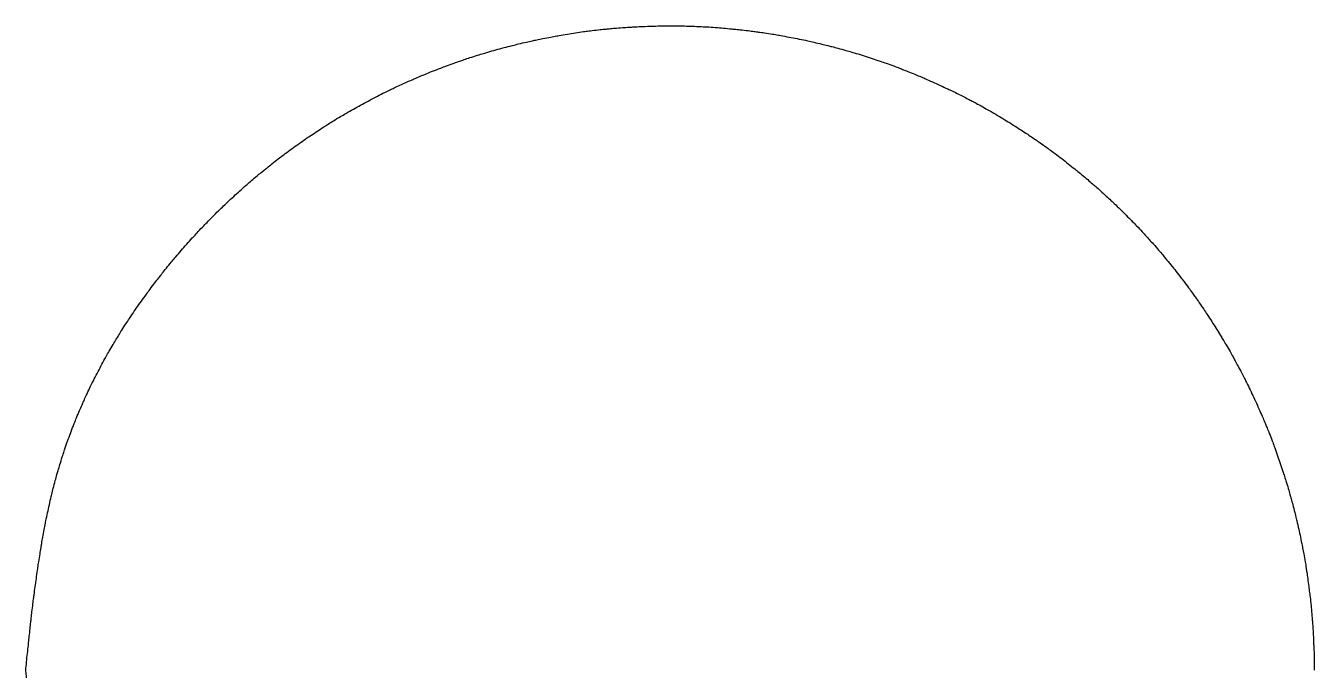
# Model space of a CAD drawing. Extents: x -49 to 228, y 26 to 250.
# Drawn here: x 201.673 to 204.669, y 154.875 to 156.373 of the extents above; entities that cross this region are included whole.
import ezdxf

# ---------------------------------------------------------------- set-up
doc = ezdxf.new("R2010")
doc.units = 0
doc.layers.add('Ebene_1', color=7, linetype='CONTINUOUS')

msp = doc.modelspace()

# ---------------------------------------------------------------- linework, layer by layer
at = {"layer": 'Ebene_1', "color": 1}
msp.add_line((201.67749, 154.836372), (201.673389, 154.875213), dxfattribs=at)
for points in [[(202.970609, 156.359737), (202.972461, 156.359991), (202.974366, 156.360266), (202.976245, 156.360531)], [(202.976245, 156.360531), (202.980928, 156.36106), (202.985637, 156.361854), (202.990347, 156.362383)], [(202.990347, 156.362383), (202.996459, 156.363177), (203.002571, 156.36397), (203.008682, 156.364499)], [(203.008682, 156.364499), (203.013392, 156.365029), (203.018102, 156.365558), (203.022811, 156.365822)], [(203.022811, 156.365822), (203.026118, 156.366087), (203.029426, 156.366352), (203.032733, 156.366881)], [(203.032733, 156.366881), (203.037469, 156.36741), (203.042179, 156.367939), (203.046915, 156.368204)], [(203.046915, 156.368204), (203.053027, 156.368733), (203.059165, 156.368997), (203.065303, 156.369527)], [(203.065303, 156.369527), (203.070039, 156.369791), (203.074749, 156.370056), (203.079485, 156.37032)], [(203.079485, 156.37032), (203.081337, 156.370437), (203.083268, 156.370548), (203.085147, 156.370585)], [(203.085147, 156.370585), (203.091523, 156.370849), (203.097926, 156.371379), (203.104329, 156.371643)], [(203.104329, 156.371643), (203.110732, 156.371908), (203.117135, 156.372172), (203.123512, 156.372437)], [(203.123512, 156.372437), (203.129888, 156.37263), (203.136291, 156.372702), (203.142694, 156.372966)], [(203.142694, 156.372966), (203.144546, 156.373003), (203.146477, 156.373038), (203.148356, 156.373067)], [(203.148356, 156.373067), (203.153092, 156.373143), (203.157802, 156.373196), (203.162538, 156.373255)], [(203.162538, 156.373255), (203.168676, 156.373331), (203.174841, 156.373416), (203.180979, 156.373355)], [(203.180979, 156.373355), (203.185715, 156.37331), (203.190478, 156.373175), (203.195214, 156.373091)], [(203.195214, 156.373091), (203.198521, 156.373016), (203.201855, 156.372956), (203.205162, 156.372911)], [(203.205162, 156.372911), (203.209898, 156.372844), (203.214634, 156.37281), (203.219344, 156.37268)], [(203.219344, 156.37268), (203.225482, 156.372508), (203.231647, 156.372151), (203.237785, 156.371887)], [(203.237785, 156.371887), (203.242521, 156.371643), (203.247257, 156.371357), (203.251967, 156.371093)], [(203.251967, 156.371093), (203.253819, 156.370992), (203.25575, 156.370889), (203.257629, 156.370828)], [(203.257629, 156.370828), (203.264005, 156.370564), (203.270382, 156.370035), (203.276758, 156.369505)], [(203.276758, 156.369505), (203.283135, 156.368976), (203.289511, 156.368447), (203.295888, 156.367918)], [(203.295888, 156.367918), (203.302264, 156.367389), (203.308641, 156.36686), (203.315017, 156.366066)], [(203.315017, 156.366066), (203.316869, 156.365883), (203.318774, 156.365801), (203.320653, 156.365537)], [(203.320653, 156.365537), (203.325362, 156.365007), (203.330045, 156.364478), (203.334755, 156.364214)], [(203.334755, 156.364214), (203.340867, 156.363685), (203.346979, 156.362891), (203.353091, 156.362097)], [(203.353091, 156.362097), (203.3578, 156.361568), (203.36251, 156.360774), (203.367219, 156.360245)], [(203.367219, 156.360245), (203.3705, 156.359716), (203.373807, 156.359451), (203.377088, 156.358922)], [(202.805138, 156.327669), (202.809795, 156.328728), (202.814478, 156.330051), (202.819161, 156.331162)], [(202.819161, 156.331162), (202.82522, 156.332749), (202.831279, 156.334205), (202.837391, 156.335581)], [(202.837391, 156.335581), (202.842101, 156.336639), (202.84681, 156.337697), (202.85152, 156.338597)], [(202.85152, 156.338597), (202.854801, 156.339391), (202.858108, 156.33992), (202.861389, 156.340713)], [(202.861389, 156.340713), (202.866072, 156.341772), (202.870755, 156.34283), (202.875465, 156.343756)], [(202.875465, 156.343756), (202.881603, 156.345079), (202.887741, 156.346137), (202.893906, 156.347222)], [(202.893906, 156.347222), (202.898642, 156.348016), (202.903352, 156.34881), (202.908088, 156.349868)], [(202.908088, 156.349868), (202.90994, 156.350133), (202.911871, 156.350662), (202.913776, 156.350926)], [(202.913776, 156.350926), (202.920073, 156.351985), (202.926371, 156.353043), (202.932694, 156.354128)], [(202.932694, 156.354128), (202.938991, 156.355186), (202.945315, 156.356244), (202.951638, 156.357065)], [(202.951638, 156.357065), (202.957962, 156.358123), (202.964285, 156.358917), (202.970609, 156.359737)], [(203.377088, 156.358922), (203.381771, 156.358393), (203.386481, 156.357599), (203.391164, 156.35707)], [(203.391164, 156.35707), (203.39725, 156.356276), (203.403308, 156.355218), (203.409394, 156.354133)], [(203.409394, 156.354133), (203.414077, 156.353339), (203.418734, 156.352546), (203.423417, 156.351752)], [(203.423417, 156.351752), (203.425269, 156.351487), (203.427147, 156.351223), (203.429026, 156.350694)], [(203.429026, 156.350694), (203.435402, 156.349635), (203.441779, 156.348312), (203.448155, 156.347254)], [(203.448155, 156.347254), (203.454532, 156.345931), (203.460882, 156.344873), (203.467232, 156.34355)], [(203.467232, 156.34355), (203.473582, 156.342227), (203.479932, 156.340904), (203.486255, 156.339581)], [(203.486255, 156.339581), (203.488107, 156.339052), (203.490012, 156.338787), (203.491891, 156.338258)], [(203.491891, 156.338258), (203.496601, 156.3372), (203.501284, 156.336141), (203.505967, 156.335136)], [(203.505967, 156.335136), (203.512079, 156.333813), (203.518164, 156.332411), (203.524223, 156.330929)], [(203.524223, 156.330929), (203.52888, 156.329871), (203.533536, 156.328548), (203.538193, 156.327331)], [(202.706078, 156.299306), (202.712005, 156.301158), (202.717985, 156.30309), (202.723964, 156.304942)], [(202.723964, 156.304942), (202.728568, 156.306265), (202.733172, 156.307773), (202.737776, 156.309149)], [(202.737776, 156.309149), (202.739628, 156.309678), (202.741453, 156.310207), (202.743305, 156.310736)], [(202.743305, 156.310736), (202.749523, 156.312588), (202.755741, 156.314414), (202.761958, 156.316187)], [(202.761958, 156.316187), (202.768203, 156.318039), (202.774447, 156.319706), (202.780717, 156.321399)], [(202.780717, 156.321399), (202.786988, 156.322986), (202.793259, 156.324733), (202.799529, 156.326347)], [(202.799529, 156.326347), (202.801381, 156.326876), (202.80326, 156.327405), (202.805138, 156.327669)], [(203.538193, 156.327331), (203.541447, 156.326537), (203.544702, 156.325743), (203.547956, 156.32495)], [(203.547956, 156.32495), (203.552613, 156.323891), (203.55727, 156.322568), (203.561926, 156.321404)], [(203.561926, 156.321404), (203.567959, 156.319817), (203.573965, 156.318017), (203.579971, 156.316271)], [(203.579971, 156.316271), (203.584575, 156.314948), (203.589205, 156.313599), (203.593808, 156.312223)], [(203.593808, 156.312223), (203.595661, 156.311694), (203.597486, 156.311165), (203.599312, 156.310636)], [(203.599312, 156.310636), (203.60553, 156.308784), (203.611747, 156.306879), (203.617965, 156.304947)], [(203.617965, 156.304947), (203.624156, 156.303095), (203.630321, 156.301031), (203.636512, 156.29902)], [(202.614638, 156.265969), (202.620671, 156.26835), (202.62673, 156.270731), (202.632789, 156.273059)], [(202.632789, 156.273059), (202.634641, 156.273853), (202.636387, 156.274382), (202.63816, 156.275176)], [(202.63816, 156.275176), (202.642658, 156.276764), (202.647156, 156.278589), (202.651654, 156.280283)], [(202.651654, 156.280283), (202.657501, 156.282399), (202.663348, 156.284701), (202.669248, 156.286791)], [(202.669248, 156.286791), (202.673773, 156.288379), (202.678324, 156.289887), (202.682848, 156.291422)], [(202.682848, 156.291422), (202.68605, 156.29248), (202.689225, 156.293538), (202.6924, 156.294676)], [(202.6924, 156.294676), (202.69695, 156.296263), (202.701501, 156.297798), (202.706078, 156.299306)], [(203.636512, 156.29902), (203.642677, 156.296904), (203.648815, 156.294946), (203.654954, 156.292882)], [(203.654954, 156.292882), (203.656806, 156.292353), (203.658605, 156.291559), (203.660404, 156.29103)], [(203.660404, 156.29103), (203.664955, 156.289442), (203.669506, 156.287881), (203.67403, 156.286294)], [(203.67403, 156.286294), (203.67993, 156.284177), (203.685857, 156.282193), (203.691704, 156.279997)], [(203.691704, 156.279997), (203.696202, 156.278409), (203.700674, 156.276531), (203.705145, 156.274785)], [(203.705145, 156.274785), (203.708267, 156.273462), (203.711416, 156.272403), (203.714564, 156.271133)], [(203.714564, 156.271133), (203.719062, 156.269281), (203.723534, 156.267694), (203.728005, 156.265921)], [(202.543095, 156.235224), (202.548757, 156.23787), (202.554446, 156.240357), (202.560161, 156.242871)], [(202.560161, 156.242871), (202.564553, 156.244723), (202.568945, 156.246733), (202.573337, 156.248665)], [(202.573337, 156.248665), (202.575189, 156.249459), (202.576856, 156.250252), (202.578629, 156.251046)], [(202.578629, 156.251046), (202.584582, 156.253692), (202.590588, 156.256126), (202.596594, 156.258613)], [(202.596594, 156.258613), (202.6026, 156.260994), (202.608606, 156.263561), (202.614638, 156.265969)], [(203.728005, 156.265921), (203.7338, 156.26354), (203.739567, 156.261185), (203.745309, 156.258777)], [(203.745309, 156.258777), (203.749754, 156.256925), (203.754172, 156.255073), (203.758591, 156.253195)], [(203.758591, 156.253195), (203.760443, 156.252401), (203.762136, 156.251607), (203.763909, 156.250813)], [(203.763909, 156.250813), (203.769862, 156.248167), (203.775789, 156.245627), (203.781716, 156.242982)], [(203.781716, 156.242982), (203.787642, 156.240336), (203.793542, 156.237664), (203.799443, 156.234938)], [(202.49129, 156.209956), (202.49682, 156.212814), (202.502376, 156.215698), (202.507958, 156.218449)], [(202.507958, 156.218449), (202.512271, 156.220566), (202.516637, 156.22263), (202.521002, 156.224694)], [(202.521002, 156.224694), (202.524045, 156.226017), (202.527088, 156.227578), (202.530104, 156.229033)], [(202.530104, 156.229033), (202.534417, 156.231149), (202.53873, 156.233187), (202.543095, 156.235224)], [(203.799443, 156.234938), (203.805343, 156.232213), (203.81119, 156.229435), (203.817037, 156.226657)], [(203.817037, 156.226657), (203.81889, 156.225863), (203.820503, 156.225069), (203.82225, 156.224276)], [(203.82225, 156.224276), (203.826589, 156.222159), (203.830902, 156.220095), (203.835241, 156.218005)], [(203.835241, 156.218005), (203.84085, 156.21528), (203.846486, 156.212555), (203.852042, 156.209697)], [(202.422392, 156.172465), (202.428001, 156.175719), (202.433637, 156.178921), (202.439299, 156.182069)], [(202.439299, 156.182069), (202.444961, 156.185218), (202.450623, 156.188366), (202.456312, 156.191462)], [(202.456312, 156.191462), (202.462, 156.194558), (202.467715, 156.197627), (202.473457, 156.200669)], [(202.473457, 156.200669), (202.475044, 156.201463), (202.476843, 156.202522), (202.478537, 156.203342)], [(202.478537, 156.203342), (202.48277, 156.205458), (202.48703, 156.20776), (202.49129, 156.209956)], [(203.852042, 156.209697), (203.856328, 156.20758), (203.860561, 156.205252), (203.864795, 156.203003)], [(203.864795, 156.203003), (203.867758, 156.201416), (203.870748, 156.199855), (203.873711, 156.198294)], [(203.873711, 156.198294), (203.877971, 156.196177), (203.882231, 156.193822), (203.886464, 156.191547)], [(203.886464, 156.191547), (203.891967, 156.188583), (203.897391, 156.185514), (203.902842, 156.182445)], [(203.902842, 156.182445), (203.907022, 156.180064), (203.911203, 156.177709), (203.915383, 156.175328)], [(202.376752, 156.144975), (202.3808, 156.147621), (202.384848, 156.150134), (202.388949, 156.152648)], [(202.388949, 156.152648), (202.394267, 156.155928), (202.399638, 156.159103), (202.405009, 156.162278)], [(202.405009, 156.162278), (202.409137, 156.16466), (202.413264, 156.167173), (202.417418, 156.169581)], [(202.417418, 156.169581), (202.419006, 156.170639), (202.420725, 156.171433), (202.422392, 156.172465)], [(203.915383, 156.175328), (203.916971, 156.174269), (203.918717, 156.173476), (203.920384, 156.17247)], [(203.920384, 156.17247), (203.925993, 156.169216), (203.931602, 156.165935), (203.937158, 156.162628)], [(203.937158, 156.162628), (203.942741, 156.159294), (203.948271, 156.155934), (203.953827, 156.152547)], [(203.953827, 156.152547), (203.959357, 156.14916), (203.96486, 156.145747), (203.970363, 156.142281)], [(202.32865, 156.11341), (202.332619, 156.116109), (202.336588, 156.118807), (202.340557, 156.12148)], [(202.340557, 156.12148), (202.345716, 156.124972), (202.350902, 156.128438), (202.356114, 156.131851)], [(202.356114, 156.131851), (202.360136, 156.134497), (202.364184, 156.137011), (202.368232, 156.139577)], [(202.368232, 156.139577), (202.371063, 156.141429), (202.373921, 156.143176), (202.376752, 156.144975)], [(203.970363, 156.142281), (203.971951, 156.141223), (203.973618, 156.140165), (203.975232, 156.139186)], [(203.975232, 156.139186), (203.97928, 156.13654), (203.983302, 156.134), (203.98735, 156.131407)], [(203.98735, 156.131407), (203.992588, 156.128047), (203.997854, 156.124686), (204.00304, 156.121194)], [(204.00304, 156.121194), (204.007035, 156.118495), (204.010977, 156.115744), (204.014946, 156.113018)], [(202.292217, 156.087692), (202.297456, 156.091502), (202.302721, 156.095259), (202.307986, 156.099017)], [(202.307986, 156.099017), (202.313278, 156.102747), (202.31857, 156.106478), (202.323914, 156.110156)], [(202.323914, 156.110156), (202.325502, 156.111214), (202.327063, 156.112272), (202.32865, 156.11341)], [(204.014946, 156.113018), (204.017724, 156.111166), (204.020502, 156.109182), (204.02328, 156.107303)], [(204.02328, 156.107303), (204.027249, 156.104578), (204.031244, 156.101879), (204.035186, 156.099128)], [(204.035186, 156.099128), (204.040293, 156.095529), (204.045346, 156.091852), (204.050373, 156.088174)], [(202.245651, 156.052582), (202.250519, 156.056472), (202.25552, 156.060202), (202.260494, 156.063986)], [(202.260494, 156.063986), (202.26433, 156.066896), (202.26814, 156.06978), (202.27195, 156.072691)], [(202.27195, 156.072691), (202.273538, 156.073749), (202.275019, 156.075072), (202.276554, 156.076157)], [(202.276554, 156.076157), (202.28174, 156.080046), (202.286952, 156.083882), (202.292217, 156.087692)], [(204.050373, 156.088174), (204.054236, 156.085343), (204.058126, 156.082485), (204.061989, 156.079628)], [(204.061989, 156.079628), (204.063576, 156.07857), (204.065084, 156.077247), (204.066619, 156.076188)], [(204.066619, 156.076188), (204.071805, 156.072325), (204.076991, 156.06841), (204.08215, 156.064494)], [(204.08215, 156.064494), (204.087309, 156.060551), (204.092416, 156.056583), (204.097522, 156.052561)], [(202.215435, 156.028082), (202.219139, 156.031124), (202.222896, 156.034114), (202.226653, 156.037131)], [(202.226653, 156.037131), (202.229299, 156.039247), (202.231892, 156.041337), (202.234485, 156.043481)], [(202.234485, 156.043481), (202.238189, 156.046523), (202.241893, 156.049592), (202.245651, 156.052582)], [(204.097522, 156.052561), (204.102629, 156.048566), (204.107709, 156.044518), (204.112736, 156.040443)], [(204.112736, 156.040443), (204.114323, 156.03912), (204.115726, 156.038062), (204.117207, 156.036792)], [(204.117207, 156.036792), (204.120938, 156.033749), (204.124642, 156.03068), (204.128373, 156.027637)], [(202.171329, 155.989849), (202.176171, 155.994189), (202.181013, 155.998475), (202.185908, 156.002761)], [(202.185908, 156.002761), (202.187231, 156.004084), (202.188792, 156.005407), (202.190247, 156.006545)], [(202.190247, 156.006545), (202.193872, 156.009693), (202.197496, 156.012815), (202.201148, 156.015964)], [(202.201148, 156.015964), (202.205884, 156.020038), (202.210593, 156.024113), (202.215435, 156.028082)], [(204.128373, 156.027637), (204.133215, 156.023669), (204.138056, 156.019726), (204.142792, 156.015652)], [(204.142792, 156.015652), (204.146417, 156.01253), (204.150016, 156.009328), (204.153614, 156.006153)], [(204.153614, 156.006153), (204.15626, 156.004036), (204.158667, 156.001708), (204.161207, 155.999512)], [(202.142728, 155.963523), (202.147437, 155.967968), (202.152173, 155.972387), (202.156936, 155.976779)], [(202.156936, 155.976779), (202.161698, 155.981171), (202.166487, 155.985537), (202.171329, 155.989849)], [(204.161207, 155.999512), (204.164832, 155.996364), (204.168483, 155.993215), (204.172082, 155.990014)], [(204.172082, 155.990014), (204.176738, 155.98586), (204.181342, 155.981626), (204.18592, 155.977366)], [(204.18592, 155.977366), (204.189438, 155.974112), (204.192957, 155.970831), (204.196476, 155.96755)], [(202.114602, 155.936483), (202.119021, 155.940902), (202.123545, 155.945214), (202.12807, 155.949527)], [(202.12807, 155.949527), (202.131562, 155.952861), (202.135028, 155.956194), (202.138521, 155.959528)], [(202.138521, 155.959528), (202.139844, 155.960851), (202.141325, 155.962201), (202.142728, 155.963523)], [(204.196476, 155.96755), (204.197799, 155.966227), (204.199281, 155.964905), (204.200683, 155.963608)], [(204.200683, 155.963608), (204.205393, 155.959163), (204.210076, 155.954665), (204.214733, 155.950141)], [(204.214733, 155.950141), (204.219389, 155.945616), (204.22402, 155.941066), (204.228623, 155.936488)], [(202.087245, 155.908622), (202.090578, 155.912088), (202.093991, 155.915502), (202.097378, 155.918915)], [(202.097378, 155.918915), (202.099759, 155.921296), (202.102114, 155.92373), (202.104469, 155.926138)], [(202.104469, 155.926138), (202.107829, 155.929604), (202.111189, 155.93307), (202.114602, 155.936483)], [(204.228623, 155.936488), (204.233227, 155.931911), (204.237778, 155.927307), (204.242302, 155.922677)], [(204.242302, 155.922677), (204.243625, 155.921354), (204.244975, 155.919925), (204.246324, 155.91855)], [(204.246324, 155.91855), (204.249658, 155.91511), (204.252991, 155.911644), (204.256325, 155.908204)], [(202.06068, 155.880074), (202.062003, 155.881397), (202.063326, 155.882931), (202.06457, 155.884334)], [(202.06457, 155.884334), (202.067824, 155.887879), (202.071105, 155.891424), (202.074386, 155.894943)], [(202.074386, 155.894943), (202.078646, 155.899547), (202.082905, 155.904124), (202.087245, 155.908622)], [(204.256325, 155.908204), (204.260664, 155.903706), (204.26503, 155.899235), (204.269263, 155.894658)], [(204.269263, 155.894658), (204.272518, 155.891139), (204.275719, 155.88754), (204.278947, 155.883969)], [(204.278947, 155.883969), (204.281064, 155.881587), (204.283445, 155.878968), (204.28572, 155.876481)], [(202.022051, 155.836127), (202.026232, 155.841101), (202.030465, 155.846022), (202.034751, 155.850943)], [(202.034751, 155.850943), (202.039011, 155.855838), (202.043324, 155.860733), (202.047636, 155.865575)], [(202.047636, 155.865575), (202.051949, 155.870443), (202.056315, 155.875258), (202.06068, 155.880074)], [(204.28572, 155.876481), (204.288948, 155.872935), (204.292203, 155.86939), (204.295378, 155.865792)], [(204.295378, 155.865792), (204.299532, 155.861109), (204.30358, 155.856346), (204.307628, 155.85161)], [(204.307628, 155.85161), (204.31075, 155.847959), (204.313846, 155.844307), (204.316941, 155.84063)], [(201.997418, 155.806493), (202.001281, 155.811309), (202.00525, 155.816071), (202.009219, 155.820807)], [(202.009219, 155.820807), (202.012262, 155.824458), (202.015304, 155.82811), (202.018373, 155.831761)], [(202.018373, 155.831761), (202.019696, 155.833348), (202.020755, 155.834671), (202.022051, 155.836127)], [(204.316941, 155.84063), (204.318264, 155.839042), (204.319322, 155.837693), (204.320645, 155.836211)], [(204.320645, 155.836211), (204.324746, 155.83129), (204.328795, 155.826369), (204.332843, 155.821395)], [(204.332843, 155.821395), (204.336891, 155.816447), (204.340886, 155.811446), (204.344881, 155.806446)], [(201.982443, 155.787364), (201.98456, 155.79001), (201.986571, 155.792603), (201.988608, 155.795222)], [(201.988608, 155.795222), (201.991545, 155.798979), (201.994429, 155.802763), (201.997418, 155.806493)], [(204.344881, 155.806446), (204.34885, 155.801445), (204.352792, 155.796391), (204.356708, 155.791338)], [(204.356708, 155.791338), (204.357766, 155.78975), (204.359089, 155.788348), (204.360174, 155.78684)], [(201.954027, 155.749714), (201.956831, 155.75355), (201.959662, 155.757387), (201.962493, 155.761223)], [(201.962493, 155.761223), (201.966171, 155.766224), (201.969849, 155.771224), (201.973632, 155.776146)], [(201.973632, 155.776146), (201.976543, 155.779903), (201.979506, 155.783633), (201.982443, 155.787364)], [(204.360174, 155.78684), (204.363058, 155.783083), (204.365916, 155.779326), (204.3688, 155.775542)], [(204.3688, 155.775542), (204.37253, 155.770647), (204.376261, 155.765726), (204.379886, 155.760752)], [(204.379886, 155.760752), (204.382664, 155.756916), (204.385389, 155.753053), (204.388114, 155.74919)], [(201.939422, 155.729394), (201.943126, 155.734659), (201.946883, 155.739871), (201.950667, 155.745083)], [(201.950667, 155.745083), (201.951725, 155.746671), (201.952783, 155.748153), (201.954027, 155.749714)], [(204.388114, 155.74919), (204.389966, 155.746491), (204.391951, 155.743792), (204.393882, 155.741094)], [(204.393882, 155.741094), (204.396634, 155.737257), (204.399412, 155.733421), (204.402137, 155.729531)], [(201.917594, 155.697591), (201.921166, 155.702935), (201.924764, 155.70828), (201.928415, 155.713572)], [(201.928415, 155.713572), (201.93204, 155.718863), (201.935718, 155.724155), (201.939422, 155.729394)], [(204.402137, 155.729531), (204.405656, 155.724478), (204.409069, 155.719345), (204.412482, 155.714212)], [(204.412482, 155.714212), (204.415128, 155.71027), (204.417747, 155.706327), (204.420393, 155.702359)], [(204.420393, 155.702359), (204.421452, 155.700771), (204.42251, 155.699184), (204.423542, 155.697596)], [(201.896586, 155.66547), (201.899867, 155.670683), (201.903253, 155.675816), (201.90664, 155.680975)], [(201.90664, 155.680975), (201.909286, 155.684944), (201.911852, 155.688912), (201.914445, 155.692855)], [(201.914445, 155.692855), (201.915503, 155.694442), (201.916562, 155.69603), (201.917594, 155.697591)], [(204.423542, 155.697596), (204.427061, 155.692251), (204.430527, 155.686907), (204.43394, 155.681509)], [(204.43394, 155.681509), (204.43738, 155.676112), (204.440766, 155.670714), (204.444126, 155.665264)], [(201.876504, 155.632662), (201.878885, 155.636737), (201.881452, 155.640758), (201.883939, 155.64478)], [(201.883939, 155.64478), (201.885791, 155.647611), (201.887431, 155.650442), (201.889151, 155.653299)], [(201.889151, 155.653299), (201.891532, 155.657374), (201.894072, 155.661449), (201.896586, 155.66547)], [(204.444126, 155.665264), (204.447487, 155.65984), (204.45082, 155.65439), (204.454128, 155.648913)], [(204.454128, 155.648913), (204.455186, 155.647325), (204.45598, 155.645658), (204.457065, 155.644044)], [(204.457065, 155.644044), (204.459446, 155.63997), (204.461906, 155.635895), (204.464341, 155.631821)], [(201.860258, 155.604193), (201.86264, 155.608347), (201.864915, 155.612474), (201.86727, 155.616602)], [(201.86727, 155.616602), (201.870313, 155.621973), (201.873329, 155.627344), (201.876504, 155.632662)], [(204.464341, 155.631821), (204.467489, 155.626529), (204.470638, 155.621237), (204.473654, 155.615866)], [(204.473654, 155.615866), (204.476035, 155.611739), (204.478231, 155.607585), (204.480507, 155.603457)], [(201.839277, 155.565352), (201.84224, 155.571041), (201.84523, 155.576703), (201.848246, 155.582365)], [(201.848246, 155.582365), (201.851289, 155.588), (201.854358, 155.593636), (201.85748, 155.599219)], [(201.85748, 155.599219), (201.858274, 155.600806), (201.859332, 155.602552), (201.860258, 155.604193)], [(204.480507, 155.603457), (204.482094, 155.600547), (204.483708, 155.597636), (204.485322, 155.594752)], [(204.485322, 155.594752), (204.487703, 155.590599), (204.489952, 155.586471), (204.492201, 155.582291)], [(204.492201, 155.582291), (204.495112, 155.576893), (204.497916, 155.571416), (204.500721, 155.565939)], [(201.830519, 155.548233), (201.833377, 155.553975), (201.836314, 155.559663), (201.839277, 155.565352)], [(204.500721, 155.565939), (204.502837, 155.561732), (204.505033, 155.557526), (204.507177, 155.553292)], [(204.507177, 155.553292), (204.50797, 155.551705), (204.508764, 155.549906), (204.509822, 155.548212)], [(201.813956, 155.513891), (201.816602, 155.519473), (201.819222, 155.524977), (201.82192, 155.53048)], [(201.82192, 155.53048), (201.824037, 155.534713), (201.826048, 155.538947), (201.828138, 155.54318)], [(201.828138, 155.54318), (201.828932, 155.544767), (201.829726, 155.546567), (201.830519, 155.548233)], [(204.509822, 155.548212), (204.512706, 155.542497), (204.515537, 155.536756), (204.518342, 155.531014)], [(204.518342, 155.531014), (204.521147, 155.525273), (204.523898, 155.519505), (204.52665, 155.513711)], [(201.798452, 155.479045), (201.800304, 155.483384), (201.802262, 155.48767), (201.804167, 155.491983)], [(201.804167, 155.491983), (201.80549, 155.494999), (201.806866, 155.497989), (201.808188, 155.501005)], [(201.808188, 155.501005), (201.810041, 155.505318), (201.811998, 155.509604), (201.813956, 155.513891)], [(204.52665, 155.513711), (204.529402, 155.507916), (204.5321, 155.502122), (204.534773, 155.496301)], [(204.534773, 155.496301), (204.535566, 155.494449), (204.53636, 155.492861), (204.537154, 155.491115)], [(204.537154, 155.491115), (204.539006, 155.486802), (204.541017, 155.482463), (204.542948, 155.478151)], [(201.786175, 155.448935), (201.788027, 155.453301), (201.789668, 155.457693), (201.79144, 155.462059)], [(201.79144, 155.462059), (201.793822, 155.467747), (201.796044, 155.473436), (201.798452, 155.479045)], [(204.542948, 155.478151), (204.54533, 155.472515), (204.547949, 155.466906), (204.550357, 155.461244)], [(204.550357, 155.461244), (204.552209, 155.456878), (204.553981, 155.452486), (204.555781, 155.448094)], [(201.777232, 155.425864), (201.779349, 155.431817), (201.78173, 155.43777), (201.784058, 155.44367)], [(201.784058, 155.44367), (201.784852, 155.445522), (201.785381, 155.447189), (201.786175, 155.448935)], [(204.555781, 155.448094), (204.557103, 155.445025), (204.558426, 155.441956), (204.559564, 155.438913)], [(204.559564, 155.438913), (204.561416, 155.434547), (204.563189, 155.430182), (204.564935, 155.425816)], [(201.764453, 155.389933), (201.76657, 155.395966), (201.76858, 155.401972), (201.770697, 155.407951)], [(201.770697, 155.407951), (201.772814, 155.413931), (201.77501, 155.419911), (201.777232, 155.425864)], [(204.564935, 155.425816), (204.567316, 155.420101), (204.56938, 155.414307), (204.571523, 155.408539)], [(204.571523, 155.408539), (204.573111, 155.404094), (204.574831, 155.399675), (204.576471, 155.39523)], [(201.758182, 155.370963), (201.75977, 155.375487), (201.761119, 155.380011), (201.762601, 155.384536)], [(201.762601, 155.384536), (201.76313, 155.386388), (201.763659, 155.388134), (201.764453, 155.389933)], [(204.576471, 155.39523), (204.577, 155.393378), (204.577794, 155.391685), (204.578323, 155.389912)], [(204.578323, 155.389912), (204.58044, 155.383827), (204.582715, 155.377715), (204.584858, 155.371576)], [(204.584858, 155.371576), (204.586975, 155.365465), (204.589118, 155.359326), (204.591182, 155.353161)], [(201.748684, 155.339504), (201.750007, 155.344081), (201.75133, 155.348658), (201.752573, 155.353236)], [(201.752573, 155.353236), (201.754425, 155.359162), (201.756251, 155.365062), (201.758182, 155.370963)], [(204.591182, 155.353161), (204.593298, 155.347023), (204.595336, 155.340858), (204.59732, 155.334667)], [(201.737412, 155.298176), (201.739, 155.304182), (201.740349, 155.310214), (201.74199, 155.316167)], [(201.74199, 155.316167), (201.743313, 155.320745), (201.744636, 155.325322), (201.745932, 155.329899)], [(201.745932, 155.329899), (201.74699, 155.333101), (201.747784, 155.336302), (201.748684, 155.339504)], [(204.59732, 155.334667), (204.597849, 155.332815), (204.598378, 155.331016), (204.599172, 155.329164)], [(204.599172, 155.329164), (204.600495, 155.324586), (204.602056, 155.320009), (204.603485, 155.315405)], [(204.603485, 155.315405), (204.605337, 155.309452), (204.607189, 155.303499), (204.608935, 155.297493)], [(201.732676, 155.278808), (201.733206, 155.28066), (201.73347, 155.282512), (201.733999, 155.284338)], [(201.733999, 155.284338), (201.735058, 155.288942), (201.736381, 155.293572), (201.737412, 155.298176)], [(204.608935, 155.297493), (204.610258, 155.292863), (204.611581, 155.288233), (204.612825, 155.283602)], [(204.612825, 155.283602), (204.613618, 155.280375), (204.614677, 155.27712), (204.61555, 155.273892)], [(201.724104, 155.241211), (201.725427, 155.247482), (201.726829, 155.253779), (201.728258, 155.260023)], [(201.728258, 155.260023), (201.729581, 155.266293), (201.731168, 155.272564), (201.732676, 155.278808)], [(204.61555, 155.273892), (204.616873, 155.269289), (204.618196, 155.264685), (204.619439, 155.260055)], [(204.619439, 155.260055), (204.621027, 155.254022), (204.622535, 155.247963), (204.624017, 155.241878)], [(201.719103, 155.216711), (201.719368, 155.218563), (201.719897, 155.220468), (201.720162, 155.222373)], [(201.720162, 155.222373), (201.721485, 155.22867), (201.722807, 155.23494), (201.724104, 155.241211)], [(204.624017, 155.241878), (204.625075, 155.237221), (204.626398, 155.232538), (204.62743, 155.227881)], [(204.62743, 155.227881), (204.627959, 155.226029), (204.628223, 155.224151), (204.628753, 155.222272)], [(204.628753, 155.222272), (204.63034, 155.215949), (204.631742, 155.209651), (204.633171, 155.203301)], [(201.712833, 155.18422), (201.713891, 155.190358), (201.715214, 155.19647), (201.716325, 155.202582)], [(201.716325, 155.202582), (201.717383, 155.207291), (201.718177, 155.212001), (201.719103, 155.216711)], [(204.633171, 155.203301), (204.634494, 155.196978), (204.635976, 155.190628), (204.637299, 155.184278)], [(201.708864, 155.160169), (201.709393, 155.163476), (201.709922, 155.166784), (201.710451, 155.170091)], [(201.710451, 155.170091), (201.711245, 155.174801), (201.712039, 155.17951), (201.712833, 155.18422)], [(204.637299, 155.184278), (204.638622, 155.177928), (204.639945, 155.171578), (204.641188, 155.165201)], [(204.641188, 155.165201), (204.641453, 155.163349), (204.641982, 155.161418), (204.642246, 155.159539)], [(201.703652, 155.127546), (201.704445, 155.133684), (201.705504, 155.139849), (201.706483, 155.145987)], [(201.706483, 155.145987), (201.707276, 155.150723), (201.70807, 155.155459), (201.708864, 155.160169)], [(204.642246, 155.159539), (204.64304, 155.15483), (204.644098, 155.150094), (204.644945, 155.145384)], [(204.644945, 155.145384), (204.646003, 155.139246), (204.647326, 155.133107), (204.648332, 155.126969)], [(201.69799, 155.088467), (201.698783, 155.09487), (201.699842, 155.101299), (201.700741, 155.107702)], [(201.700741, 155.107702), (201.701006, 155.109554), (201.70127, 155.111486), (201.701535, 155.113364)], [(201.701535, 155.113364), (201.702329, 155.1181), (201.702858, 155.12281), (201.703652, 155.127546)], [(204.648332, 155.126969), (204.649126, 155.122233), (204.649919, 155.117471), (204.650448, 155.112735)], [(204.650448, 155.112735), (204.650978, 155.109401), (204.651507, 155.106094), (204.652036, 155.10276)], [(204.652036, 155.10276), (204.65283, 155.098024), (204.653623, 155.093261), (204.654153, 155.088525)], [(201.695344, 155.069232), (201.696137, 155.075635), (201.697196, 155.082064), (201.69799, 155.088467)], [(204.654153, 155.088525), (204.654946, 155.082334), (204.65574, 155.076143), (204.656534, 155.069925)], [(201.690052, 155.029888), (201.690581, 155.034677), (201.69111, 155.039466), (201.691904, 155.044255)], [(201.691904, 155.044255), (201.692137, 155.046107), (201.692433, 155.048092), (201.692698, 155.049997)], [(201.692698, 155.049997), (201.693492, 155.056399), (201.694285, 155.062829), (201.695344, 155.069232)], [(204.656534, 155.069925), (204.657063, 155.065162), (204.657857, 155.0604), (204.658386, 155.055611)], [(204.658386, 155.055611), (204.658621, 155.053759), (204.658915, 155.051801), (204.65918, 155.049896)], [(204.65918, 155.049896), (204.659973, 155.043467), (204.660767, 155.037011), (204.661296, 155.030555)], [(201.687671, 155.011235), (201.688465, 155.017453), (201.689258, 155.023671), (201.690052, 155.029888)], [(204.661296, 155.030555), (204.66209, 155.024099), (204.662619, 155.017643), (204.663148, 155.011187)], [(201.683437, 154.972368), (201.683967, 154.977157), (201.684496, 154.981946), (201.685025, 154.986735)], [(201.685025, 154.986735), (201.68529, 154.990095), (201.685819, 154.993455), (201.686083, 154.996815)], [(201.686083, 154.996815), (201.686612, 155.001631), (201.687142, 155.00642), (201.687671, 155.011235)], [(204.663148, 155.011187), (204.663678, 155.004732), (204.664207, 154.998276), (204.664736, 154.991794)], [(204.664736, 154.991794), (204.664892, 154.989941), (204.665001, 154.987957), (204.665265, 154.986026)], [(204.665265, 154.986026), (204.66553, 154.981237), (204.666059, 154.976421), (204.666323, 154.971632)], [(201.679998, 154.939295), (201.680527, 154.944084), (201.681056, 154.948899), (201.681585, 154.953688)], [(201.681585, 154.953688), (201.682115, 154.959906), (201.682908, 154.96615), (201.683437, 154.972368)], [(204.666323, 154.971632), (204.666853, 154.965415), (204.667117, 154.95917), (204.667382, 154.952953)], [(204.667382, 154.952953), (204.66762, 154.948137), (204.667911, 154.943348), (204.667911, 154.938533)], [(201.677352, 154.914107), (201.678146, 154.920589), (201.678675, 154.927045), (201.679469, 154.933527)], [(201.679469, 154.933527), (201.679672, 154.935379), (201.679998, 154.937363), (201.679998, 154.939295)], [(204.667911, 154.938533), (204.668046, 154.935173), (204.668176, 154.931812), (204.66844, 154.928452)], [(204.66844, 154.928452), (204.668654, 154.923637), (204.668969, 154.918848), (204.668969, 154.914032)], [(201.673383, 154.875213), (201.673912, 154.881695), (201.674706, 154.888177), (201.675235, 154.89466)], [(201.675235, 154.89466), (201.675765, 154.901142), (201.676558, 154.907624), (201.677352, 154.914107)], [(204.668969, 154.914032), (204.669165, 154.907788), (204.669207, 154.901544), (204.669234, 154.8953)], [(204.669234, 154.8953), (204.669274, 154.890485), (204.669319, 154.885696), (204.66934, 154.88088)], [(204.66934, 154.88088), (204.66935, 154.879028), (204.669356, 154.877044), (204.669356, 154.875112)]]:
    msp.add_open_spline(points, degree=3, dxfattribs=at)

doc.saveas('drawing.dxf')
